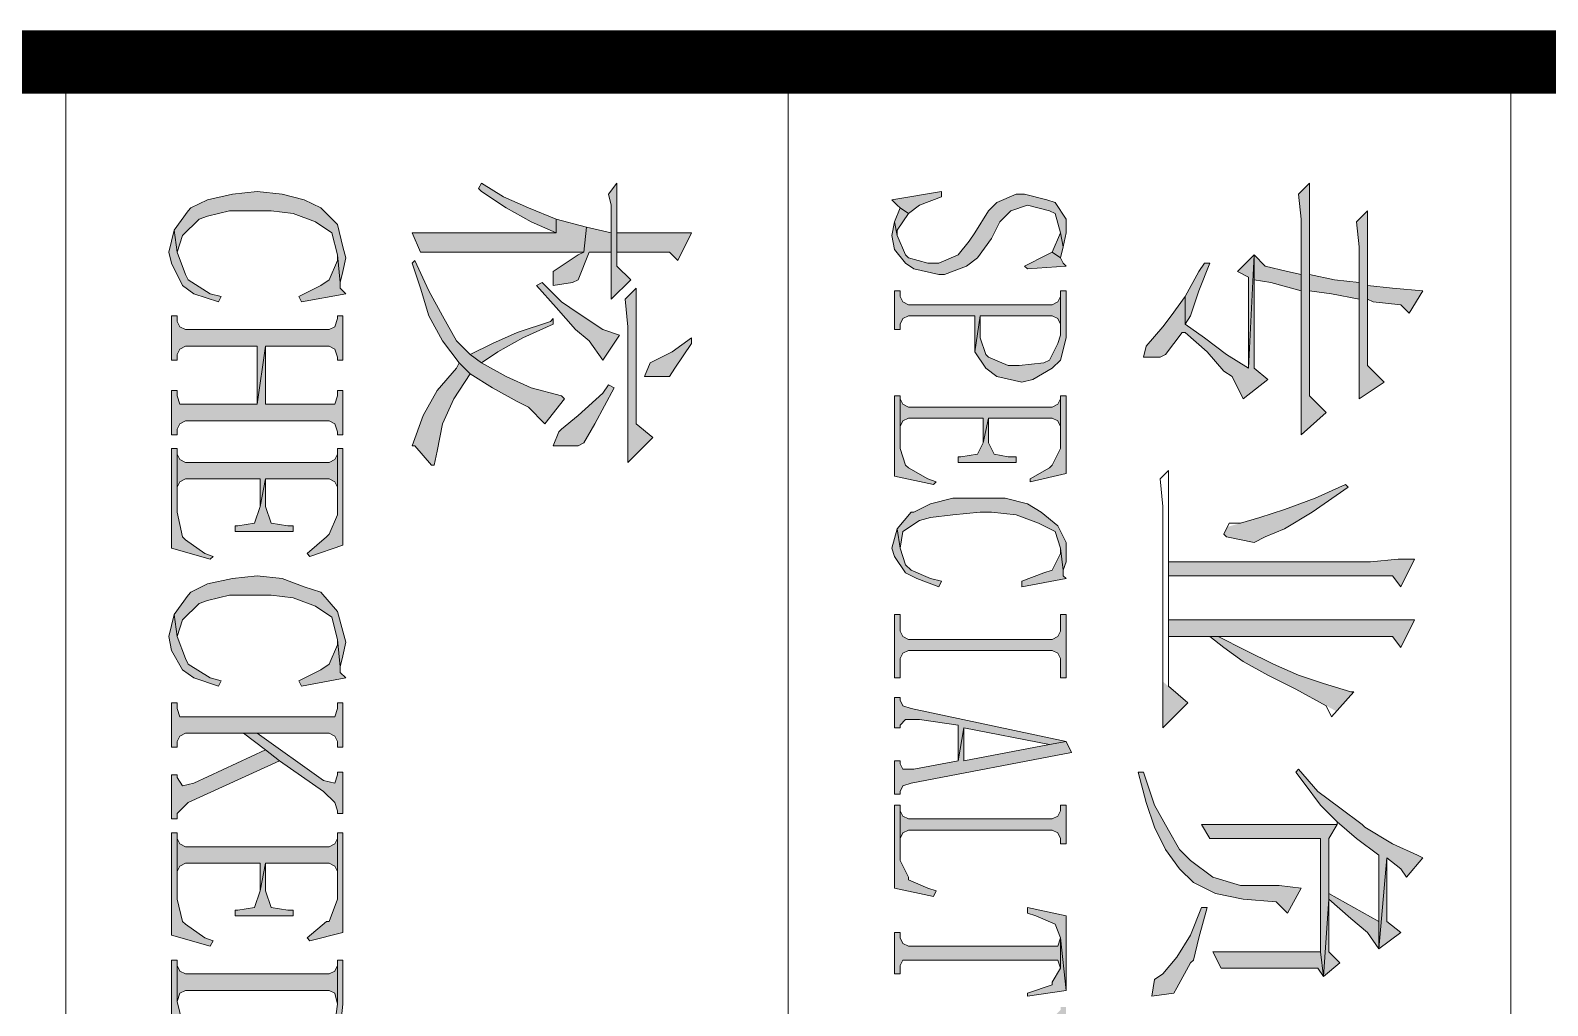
# Model space of a CAD drawing. Header units: millimetres. Extents: x 53009415 to 54059915, y 20499171 to 20796171.
# Drawn here: x 53684719 to 53693119, y 20528944 to 20534346 of the extents above; entities that cross this region are included whole.
import ezdxf

# ---------------------------------------------------------------- set-up
doc = ezdxf.new("R2010")
doc.units = ezdxf.units.MM
doc.header["$LTSCALE"] = 1000
doc.layers.add('PUB_TITLE', color=7, linetype='Continuous', lineweight=20)

# ---------------------------------------------------------------- blocks, each defined once
blk = doc.blocks.new('2015AACI_TQ_A2')
at = {"layer": 'PUB_TITLE'}
h = blk.add_hatch(color=256, dxfattribs=at)
h.dxf.hatch_style = 1
h.paths.add_polyline_path([(-5731, 9478.2), (-5721.8, 9487.3), (-5746.3, 9502.7), (-5749.4, 9469), (-5752.5, 9441.4), (-5737.1, 9441.4), (-5734.1, 9447.5)])
h.paths.add_polyline_path([(-5645.3, 9459.8), (-5663.6, 9441.4), (-5737.1, 9441.4), (-5752.5, 9441.4), (-5835.2, 9441.4), (-5822.9, 9429.2), (-5795.3, 9432.2), (-5755.5, 9432.2), (-5737.1, 9432.2), (-5626.9, 9432.2)])
h.paths.add_polyline_path([(-5737.1, 9432.2), (-5755.5, 9432.2), (-5758.6, 9404.7), (-5764.7, 9377.1), (-5746.3, 9377.1), (-5743.3, 9401.6)])
h.paths.add_polyline_path([(-5611.6, 9395.5), (-5630, 9377.1), (-5746.3, 9377.1), (-5764.7, 9377.1), (-5865.8, 9377.1), (-5853.5, 9364.8), (-5826, 9367.9), (-5764.7, 9367.9), (-5746.3, 9367.9), (-5587.1, 9367.9)])
h.paths.add_polyline_path([(-5746.3, 9367.9), (-5764.7, 9367.9), (-5767.8, 9352.6), (-5773.9, 9328.1), (-5786.2, 9315.8), (-5758.6, 9315.8), (-5755.5, 9334.2)])
h.paths.add_polyline_path([(-5786.2, 9315.8), (-5767.8, 9297.5), (-5761.7, 9309.7), (-5660.6, 9309.7)], flags=17)
h.paths.add_polyline_path([(-5648.3, 9331.1), (-5660.6, 9315.8), (-5758.6, 9315.8), (-5786.2, 9315.8), (-5660.6, 9309.7), (-5675.9, 9285.2), (-5694.3, 9260.7), (-5709.6, 9239.3), (-5740.2, 9239.3), (-5718.8, 9224), (-5706.5, 9214.8), (-5685.1, 9196.4), (-5672.8, 9193.3), (-5672.8, 9211.7), (-5675.9, 9217.8), (-5700.4, 9236.2), (-5700.4, 9239.3), (-5679, 9263.8), (-5657.5, 9282.1), (-5651.4, 9291.3), (-5626.9, 9303.6)])
h.paths.add_polyline_path([(-5718.8, 9245.4), (-5746.3, 9254.6), (-5777, 9266.8), (-5777, 9260.7), (-5767.8, 9254.6), (-5740.2, 9239.3), (-5709.6, 9239.3)], flags=17)
h = blk.add_hatch(color=256, dxfattribs=at)
h.dxf.hatch_style = 1
h.paths.add_polyline_path([(-5467.6, 9315.8), (-5473.8, 9328.1), (-5482.9, 9349.5), (-5501.3, 9380.2), (-5528.9, 9420), (-5531.9, 9416.9), (-5516.6, 9383.2), (-5504.4, 9349.5), (-5495.2, 9322), (-5485, 9286.2), (-5476.8, 9282.1), (-5473.8, 9285.2)])
h.paths.add_polyline_path([(-5449.2, 9493.5), (-5449.2, 9475.1), (-5446.2, 9444.5), (-5446.2, 9220.9), (-5430.9, 9220.9), (-5430.9, 9469), (-5418.6, 9478.2)])
h.paths.add_polyline_path([(-5381.9, 9220.9), (-5363.5, 9220.9), (-5363.5, 9266.8), (-5363.5, 9276), (-5363.5, 9469), (-5351.2, 9478.2), (-5381.9, 9493.5), (-5381.9, 9472), (-5381.9, 9444.5)])
h.paths.add_polyline_path([(-5301.5, 9425.4), (-5311.4, 9392.4), (-5320.6, 9364.8), (-5332.9, 9337.3), (-5348.2, 9306.6), (-5363.5, 9276), (-5363.5, 9266.8), (-5351.2, 9282.1), (-5335.9, 9303.6), (-5320.6, 9331.1), (-5305.3, 9361.8), (-5280.7, 9406.9)])
h.paths.add_polyline_path([(-5262.4, 9214.8), (-5290, 9242.3), (-5313.6, 9214.8)])
h = blk.add_hatch(color=256, dxfattribs=at)
h.dxf.hatch_style = 1
h.paths.add_polyline_path([(-5118.5, 9462.8), (-5106.2, 9478.2), (-5097, 9484.3), (-5118.5, 9502.7), (-5121.5, 9496.5), (-5133.8, 9469), (-5152.2, 9438.3), (-5155.2, 9435.3), (-5173.6, 9410.8), (-5192, 9386.3), (-5216.5, 9364.8), (-5213.4, 9361.8), (-5201.2, 9371), (-5176.7, 9389.3), (-5158.3, 9407.7), (-5139.9, 9429.2), (-5121.5, 9453.7), (-5048, 9453.7), (-5017.4, 9453.7)])
h.paths.add_polyline_path([(-5035.8, 9478.2), (-5048, 9462.8), (-5118.5, 9462.8), (-5017.4, 9453.7)], flags=17)
h.paths.add_polyline_path([(-5017.4, 9453.7), (-5048, 9453.7), (-5078.7, 9398.5), (-5072.5, 9398.5), (-5051.1, 9423), (-5035.8, 9441.4)], flags=17)
h.paths.add_polyline_path([(-5139.9, 9389.3), (-5014.3, 9389.3), (-4986.8, 9392.4), (-5072.5, 9398.5), (-5139.9, 9398.5), (-5155.2, 9407.7), (-5155.2, 9401.6), (-5155.2, 9367.9), (-5155.2, 9334.2), (-5155.2, 9322), (-5155.2, 9291.3), (-5155.2, 9257.6), (-5139.9, 9266.8)])
h.paths.add_polyline_path([(-4996, 9386.3), (-4986.8, 9392.4), (-5014.3, 9389.3), (-5014.3, 9269.9), (-4996, 9279.1), (-4996, 9285.2), (-4996, 9306.6), (-4996, 9340.3)], flags=17)
h.paths.add_polyline_path([(-5002.1, 9410.8), (-5014.3, 9398.5), (-5072.5, 9398.5), (-4986.8, 9392.4)])
h.paths.add_polyline_path([(-5069.5, 9340.3), (-5057.2, 9352.6), (-5084.8, 9367.9), (-5087.8, 9343.4), (-5087.8, 9306.6), (-5087.8, 9300.5), (-5097, 9269.9), (-5115.4, 9245.4), (-5127.7, 9233.1), (-5149.1, 9220.9), (-5176.7, 9205.6), (-5213.4, 9193.3), (-5213.4, 9187.2), (-5179.7, 9196.4), (-5152.2, 9205.6), (-5127.7, 9217.8), (-5106.2, 9233.1), (-5090.9, 9248.5), (-5078.7, 9273), (-5072.5, 9303.6)])
h.paths.add_polyline_path([(-5002.1, 9245.4), (-5005.1, 9248.5), (-5029.7, 9254.6), (-5063.3, 9263.8), (-5063.3, 9257.6), (-5032.7, 9245.4), (-5008.2, 9230.1), (-4989.8, 9214.8), (-4983.7, 9205.6), (-4965.3, 9202.5), (-4968.4, 9227), (-4974.5, 9230.1)])
h = blk.add_hatch(color=256, dxfattribs=at)
h.dxf.hatch_style = 1
h.paths.add_polyline_path([(-5773.9, 8997.3), (-5783.1, 9009.6), (-5804.5, 9024.9), (-5822.9, 9034.1), (-5835.2, 9046.3), (-5841.3, 9064.7), (-5835.2, 9089.2), (-5832.1, 9095.3), (-5810.7, 9101.4), (-5795.3, 9104.5), (-5810.7, 9107.6), (-5826, 9107.6), (-5844.3, 9095.3), (-5847.4, 9086.1), (-5853.5, 9061.6), (-5853.5, 9052.4), (-5844.3, 9031), (-5835.2, 9021.8), (-5810.7, 9006.5), (-5801.5, 9000.4), (-5786.2, 8988.1), (-5777, 8966.7), (-5777, 8954.4), (-5783.1, 8933), (-5786.2, 8929.9), (-5807.6, 8920.7), (-5822.9, 8917.7), (-5807.6, 8914.6), (-5792.3, 8917.7), (-5777, 8929.9), (-5770.8, 8939.1), (-5764.7, 8966.7), (-5764.7, 8972.8)])
h.paths.add_polyline_path([(-5773.9, 9107.6), (-5777, 9104.5), (-5783.1, 9101.4), (-5789.2, 9092.3), (-5786.2, 9086.1), (-5773.9, 9061.6), (-5770.8, 9064.7)], flags=17)
h.paths.add_polyline_path([(-5783.1, 9101.4), (-5795.3, 9104.5), (-5810.7, 9101.4), (-5789.2, 9092.3)], flags=17)
h.paths.add_polyline_path([(-5838.2, 8923.8), (-5832.1, 8933), (-5841.3, 8945.2), (-5850.5, 8969.7), (-5856.6, 8969.7), (-5847.4, 8914.6), (-5841.3, 8920.7)])
h.paths.add_polyline_path([(-5832.1, 8933), (-5838.2, 8923.8), (-5822.9, 8917.7), (-5807.6, 8920.7), (-5813.7, 8920.7)], flags=17)
h.paths.add_polyline_path([(-5718.8, 9006.5), (-5691.2, 9006.5), (-5679, 9006.5), (-5718.8, 9012.6), (-5718.8, 9092.3), (-5715.7, 9098.4), (-5709.6, 9101.4), (-5740.2, 9101.4), (-5734.1, 9098.4), (-5731, 9092.3), (-5731, 8933), (-5734.1, 8926.9), (-5740.2, 8923.8), (-5746.3, 8923.8), (-5746.3, 8917.7), (-5703.5, 8917.7), (-5703.5, 8923.8), (-5709.6, 8923.8), (-5715.7, 8926.9), (-5718.8, 8933)])
h.paths.add_polyline_path([(-5651.4, 9031), (-5645.3, 9058.6), (-5648.3, 9070.8), (-5660.6, 9092.3), (-5669.8, 9101.4), (-5694.3, 9107.6), (-5746.3, 9107.6), (-5746.3, 9101.4), (-5740.2, 9101.4), (-5697.3, 9101.4), (-5688.1, 9098.4), (-5669.8, 9089.2), (-5666.7, 9083.1), (-5663.6, 9055.5), (-5663.6, 9043.3), (-5672.8, 9021.8), (-5675.9, 9018.7), (-5694.3, 9012.6), (-5718.8, 9012.6), (-5679, 9006.5), (-5660.6, 9018.7)])
h.paths.add_polyline_path([(-5605.4, 9092.3), (-5602.4, 9098.4), (-5596.3, 9101.4), (-5626.9, 9101.4), (-5620.8, 9098.4), (-5617.7, 9092.3), (-5617.7, 8933), (-5620.8, 8926.9), (-5626.9, 8923.8), (-5596.3, 8923.8), (-5602.4, 8926.9), (-5605.4, 8933), (-5605.4, 9015.7), (-5577.9, 9015.7), (-5605.4, 9021.8)])
h.paths.add_polyline_path([(-5556.4, 9052.4), (-5562.6, 9052.4), (-5562.6, 9043.3), (-5565.6, 9027.9), (-5577.9, 9021.8), (-5605.4, 9021.8), (-5577.9, 9015.7), (-5565.6, 9009.6), (-5562.6, 8991.2), (-5562.6, 8988.1), (-5556.4, 8988.1)])
h.paths.add_polyline_path([(-5544.2, 9107.6), (-5630, 9107.6), (-5630, 9101.4), (-5626.9, 9101.4), (-5571.8, 9101.4), (-5553.4, 9092.3), (-5550.3, 9089.2), (-5538.1, 9067.8), (-5535, 9067.8)])
h.paths.add_polyline_path([(-5531.9, 8960.6), (-5535, 8963.6), (-5538.1, 8954.4), (-5550.3, 8933), (-5553.4, 8929.9), (-5571.8, 8923.8), (-5596.3, 8923.8), (-5626.9, 8923.8), (-5630, 8923.8), (-5630, 8917.7), (-5541.1, 8917.7)])
h.paths.add_polyline_path([(-5501.3, 9012.6), (-5501.3, 9024.9), (-5498.3, 9052.4), (-5489.1, 9076.9), (-5479.9, 9095.3), (-5461.5, 9101.4), (-5437, 9104.5), (-5446.2, 9107.6), (-5458.4, 9107.6), (-5467.6, 9107.6), (-5486, 9098.4), (-5501.3, 9080), (-5510.5, 9064.7), (-5516.6, 9040.2), (-5516.6, 9012.6), (-5516.6, 8982), (-5510.5, 8957.5), (-5501.3, 8939.1), (-5501.3, 8936.1), (-5482.9, 8920.7), (-5461.5, 8923.8), (-5479.9, 8926.9), (-5492.1, 8945.2), (-5495.2, 8957.5), (-5498.3, 8982)])
h.paths.add_polyline_path([(-5427.8, 9107.6), (-5430.9, 9104.5), (-5437, 9104.5), (-5461.5, 9101.4), (-5455.4, 9101.4), (-5437, 9092.3), (-5433.9, 9083.1), (-5424.7, 9058.6), (-5418.6, 9058.6)])
h.paths.add_polyline_path([(-5427.8, 8942.2), (-5418.6, 8966.7), (-5424.7, 8969.7), (-5427.8, 8957.5), (-5437, 8936.1), (-5443.1, 8929.9), (-5461.5, 8923.8), (-5482.9, 8920.7), (-5461.5, 8914.6), (-5452.3, 8917.7), (-5433.9, 8929.9)])
h = blk.add_hatch(color=256, dxfattribs=at)
h.dxf.hatch_style = 1
h.paths.add_polyline_path([(-5348.2, 9092.3), (-5345.1, 9098.4), (-5339, 9101.4), (-5317.6, 9101.4), (-5317.6, 9107.6), (-5388, 9107.6), (-5388, 9101.4), (-5369.6, 9101.4), (-5363.5, 9098.4), (-5360.4, 9092.3), (-5360.4, 8933), (-5363.5, 8926.9), (-5369.6, 8923.8), (-5388, 8923.8), (-5388, 8917.7), (-5317.6, 8917.7), (-5317.6, 8923.8), (-5339, 8923.8), (-5345.1, 8926.9), (-5348.2, 8933)])
h.paths.add_polyline_path([(-5265.5, 8988.1), (-5225.7, 8988.1), (-5262.4, 8994.2), (-5244, 9089.2), (-5247.1, 9107.6), (-5283.9, 8936.1), (-5286.9, 8926.9), (-5293, 8923.8), (-5296.1, 8923.8), (-5296.1, 8917.7), (-5262.4, 8917.7), (-5262.4, 8923.8), (-5265.5, 8923.8), (-5271.6, 8929.9), (-5271.6, 8945.2)])
h.paths.add_polyline_path([(-5234.9, 9113.7), (-5247.1, 9107.6), (-5244, 9089.2), (-5225.7, 8994.2), (-5262.4, 8994.2), (-5225.7, 8988.1), (-5216.5, 8939.1), (-5216.5, 8926.9), (-5222.6, 8923.8), (-5225.7, 8923.8), (-5225.7, 8917.7), (-5188.9, 8917.7), (-5188.9, 8923.8), (-5192, 8923.8), (-5198.1, 8926.9), (-5201.2, 8936.1)])
h.paths.add_polyline_path([(-5149.1, 9092.3), (-5146, 9098.4), (-5139.9, 9101.4), (-5133.8, 9101.4), (-5133.8, 9107.6), (-5176.7, 9107.6), (-5176.7, 9101.4), (-5170.5, 9101.4), (-5164.4, 9098.4), (-5161.4, 9092.3), (-5161.4, 8933), (-5164.4, 8926.9), (-5170.5, 8923.8), (-5139.9, 8923.8), (-5146, 8926.9), (-5149.1, 8933)])
h.paths.add_polyline_path([(-5075.6, 8960.6), (-5081.7, 8963.6), (-5084.8, 8954.4), (-5094, 8933), (-5097, 8933), (-5115.4, 8923.8), (-5139.9, 8923.8), (-5170.5, 8923.8), (-5176.7, 8923.8), (-5176.7, 8917.7), (-5084.8, 8917.7)])
h.paths.add_polyline_path([(-5005.1, 9089.2), (-5005.1, 9098.4), (-4996, 9101.4), (-5029.7, 9101.4), (-5020.5, 9098.4), (-5020.5, 9089.2), (-5020.5, 8933), (-5023.5, 8926.9), (-5029.7, 8923.8), (-5035.8, 8923.8), (-5035.8, 8917.7), (-4989.8, 8917.7), (-4989.8, 8923.8), (-4999, 8923.8), (-5005.1, 8926.9), (-5005.1, 8933)])
h.paths.add_polyline_path([(-5029.7, 9101.4), (-4971.5, 9107.6), (-5054.2, 9107.6), (-5063.3, 9064.7), (-5057.2, 9064.7), (-5054.2, 9073.9), (-5045, 9095.3)])
h.paths.add_polyline_path([(-4971.5, 9107.6), (-5029.7, 9101.4), (-4996, 9101.4), (-4980.6, 9092.3), (-4977.6, 9092.3), (-4968.4, 9064.7), (-4965.3, 9064.7)])
h.paths.add_polyline_path([(-4916.3, 9101.4), (-4910.2, 9101.4), (-4910.2, 9107.6), (-4953.1, 9107.6), (-4953.1, 9101.4), (-4950, 9101.4), (-4943.9, 9095.3), (-4937.8, 9089.2), (-4907.1, 8991.2), (-4907.1, 8933), (-4910.2, 8926.9), (-4916.3, 8923.8), (-4922.5, 8923.8), (-4922.5, 8917.7), (-4876.5, 8917.7), (-4876.5, 8923.8), (-4885.7, 8923.8), (-4891.8, 8926.9), (-4891.8, 8933), (-4891.8, 8997.3), (-4898, 9003.4), (-4922.5, 9086.1), (-4922.5, 9095.3)])
h.paths.add_polyline_path([(-4848.9, 9107.6), (-4882.6, 9107.6), (-4882.6, 9101.4), (-4873.5, 9095.3), (-4873.5, 9086.1), (-4898, 9003.4), (-4891.8, 8997.3), (-4864.3, 9083.1), (-4858.1, 9095.3), (-4852, 9101.4), (-4848.9, 9101.4)])
h = blk.add_hatch(color=256, dxfattribs=at)
h.dxf.hatch_style = 1
h.paths.add_polyline_path([(-5758.6, 8625.5), (-5773.9, 8610.2), (-5789.2, 8610.2), (-5810.7, 8610.2), (-5865.8, 8610.2), (-5853.5, 8601), (-5841.3, 8604), (-5810.7, 8604), (-5789.2, 8604), (-5737.1, 8604)])
h.paths.add_polyline_path([(-5789.2, 8668.4), (-5780, 8677.5), (-5810.7, 8692.9), (-5810.7, 8674.5), (-5810.7, 8640.8), (-5810.7, 8610.2), (-5789.2, 8610.2)])
h.paths.add_polyline_path([(-5789.2, 8604), (-5810.7, 8604), (-5816.8, 8576.5), (-5789.2, 8573.4), (-5786.2, 8567.3), (-5767.8, 8539.7), (-5752.5, 8539.7), (-5755.5, 8561.2), (-5758.6, 8567.3), (-5789.2, 8579.5)])
h.paths.add_polyline_path([(-5789.2, 8573.4), (-5816.8, 8576.5), (-5826, 8542.8), (-5810.7, 8542.8), (-5810.7, 8509.1), (-5810.7, 8478.5), (-5810.7, 8444.8), (-5810.7, 8414.1), (-5810.7, 8383.5), (-5789.2, 8392.7), (-5789.2, 8429.5), (-5789.2, 8454)])
h.paths.add_polyline_path([(-5810.7, 8542.8), (-5826, 8542.8), (-5838.2, 8512.2), (-5850.5, 8484.6), (-5865.8, 8460.1), (-5859.7, 8457), (-5856.6, 8460.1), (-5838.2, 8487.6), (-5822.9, 8515.2)])
h.paths.add_polyline_path([(-5669.8, 8594.8), (-5697.3, 8613.2), (-5703.5, 8594.8), (-5721.8, 8567.3), (-5734.1, 8548.9), (-5755.5, 8527.5), (-5752.5, 8521.3), (-5728, 8542.8), (-5703.5, 8564.2), (-5691.2, 8579.5)])
h.paths.add_polyline_path([(-5651.4, 8668.4), (-5660.6, 8674.5), (-5688.1, 8692.9), (-5694.3, 8692.9), (-5679, 8671.4), (-5666.7, 8646.9), (-5651.4, 8640.8)])
h.paths.add_polyline_path([(-5584, 8650), (-5599.3, 8631.6), (-5749.4, 8631.6), (-5737.1, 8619.3), (-5706.5, 8622.4), (-5556.4, 8622.4)])
h.paths.add_polyline_path([(-5599.3, 8585.7), (-5639.1, 8607.1), (-5642.2, 8601), (-5633, 8594.8), (-5608.5, 8567.3), (-5593.2, 8548.9), (-5590.1, 8545.8), (-5574.8, 8539.7), (-5574.8, 8567.3), (-5577.9, 8573.4)])
h.paths.add_polyline_path([(-5599.3, 8530.5), (-5626.9, 8552), (-5630, 8548.9), (-5639.1, 8515.2), (-5651.4, 8487.6), (-5666.7, 8460.1), (-5675.9, 8447.8), (-5691.2, 8432.5), (-5718.8, 8417.2), (-5746.3, 8401.9), (-5780, 8386.6), (-5777, 8383.5), (-5749.4, 8392.7), (-5718.8, 8401.9), (-5691.2, 8417.2), (-5666.7, 8435.6), (-5654.5, 8447.8), (-5639.1, 8472.3), (-5623.8, 8499.9), (-5617.7, 8512.2)])
h.paths.add_polyline_path([(-5694.3, 8506), (-5709.6, 8539.7), (-5715.7, 8539.7), (-5712.6, 8536.7), (-5700.4, 8499.9), (-5688.1, 8472.3), (-5675.9, 8447.8), (-5666.7, 8460.1), (-5679, 8478.5)], flags=17)
h.paths.add_polyline_path([(-5626.9, 8429.5), (-5654.5, 8447.8), (-5666.7, 8435.6), (-5660.6, 8432.5), (-5636.1, 8411.1), (-5608.5, 8395.8), (-5574.8, 8383.5), (-5574.8, 8386.6), (-5553.4, 8405), (-5553.4, 8408), (-5568.7, 8411.1), (-5599.3, 8417.2)])
h = blk.add_hatch(color=256, dxfattribs=at)
h.dxf.hatch_style = 1
h.paths.add_polyline_path([(-5743.3, 8310), (-5749.4, 8303.9), (-5755.5, 8303.9), (-5786.2, 8300.8), (-5780, 8300.8), (-5758.6, 8291.6), (-5752.5, 8282.4), (-5740.2, 8257.9), (-5734.1, 8261)])
h.paths.add_polyline_path([(-5755.5, 8303.9), (-5767.8, 8306.9), (-5783.1, 8310), (-5795.3, 8306.9), (-5819.8, 8300.8), (-5838.2, 8282.4), (-5847.4, 8264.1), (-5853.5, 8239.6), (-5856.6, 8212), (-5853.5, 8184.4), (-5847.4, 8156.9), (-5838.2, 8138.5), (-5835.2, 8135.4), (-5813.7, 8120.1), (-5789.2, 8123.2), (-5807.6, 8129.3), (-5826, 8147.7), (-5829, 8156.9), (-5835.2, 8181.4), (-5835.2, 8212), (-5835.2, 8227.3), (-5832.1, 8251.8), (-5822.9, 8276.3), (-5810.7, 8294.7), (-5786.2, 8300.8)])
h.paths.add_polyline_path([(-5743.3, 8141.6), (-5734.1, 8169.1), (-5740.2, 8172.2), (-5743.3, 8159.9), (-5758.6, 8135.4), (-5764.7, 8132.4), (-5789.2, 8123.2), (-5813.7, 8120.1), (-5789.2, 8114), (-5777, 8117.1), (-5752.5, 8129.3)])
h.paths.add_polyline_path([(-5685.1, 8212), (-5620.8, 8212), (-5685.1, 8221.2), (-5685.1, 8291.6), (-5682, 8297.8), (-5672.8, 8300.8), (-5669.8, 8300.8), (-5669.8, 8306.9), (-5718.8, 8306.9), (-5718.8, 8300.8), (-5715.7, 8300.8), (-5706.5, 8297.8), (-5703.5, 8291.6), (-5703.5, 8132.4), (-5706.5, 8126.2), (-5712.6, 8123.2), (-5718.8, 8123.2), (-5718.8, 8117.1), (-5669.8, 8117.1), (-5669.8, 8123.2), (-5675.9, 8123.2), (-5682, 8126.2), (-5685.1, 8132.4)])
h.paths.add_polyline_path([(-5602.4, 8291.6), (-5599.3, 8297.8), (-5590.1, 8300.8), (-5587.1, 8300.8), (-5587.1, 8306.9), (-5636.1, 8306.9), (-5636.1, 8300.8), (-5630, 8300.8), (-5620.8, 8297.8), (-5620.8, 8291.6), (-5620.8, 8221.2), (-5685.1, 8221.2), (-5620.8, 8212), (-5620.8, 8132.4), (-5620.8, 8126.2), (-5630, 8123.2), (-5636.1, 8123.2), (-5636.1, 8117.1), (-5587.1, 8117.1), (-5587.1, 8123.2), (-5593.2, 8123.2), (-5599.3, 8126.2), (-5602.4, 8132.4)])
h.paths.add_polyline_path([(-5538.1, 8215.1), (-5507.4, 8215.1), (-5538.1, 8221.2), (-5538.1, 8291.6), (-5535, 8297.8), (-5528.9, 8300.8), (-5565.6, 8300.8), (-5559.5, 8297.8), (-5556.4, 8291.6), (-5556.4, 8132.4), (-5559.5, 8126.2), (-5565.6, 8123.2), (-5528.9, 8123.2), (-5535, 8126.2), (-5538.1, 8132.4)])
h.paths.add_polyline_path([(-5479.9, 8251.8), (-5486, 8251.8), (-5486, 8245.7), (-5489.1, 8227.3), (-5507.4, 8221.2), (-5538.1, 8221.2), (-5507.4, 8215.1), (-5489.1, 8208.9), (-5486, 8190.6), (-5486, 8187.5), (-5479.9, 8187.5)])
h.paths.add_polyline_path([(-5464.6, 8306.9), (-5571.8, 8306.9), (-5571.8, 8300.8), (-5565.6, 8300.8), (-5498.3, 8300.8), (-5476.8, 8291.6), (-5473.8, 8288.6), (-5455.4, 8267.1), (-5452.3, 8270.2)])
h.paths.add_polyline_path([(-5449.2, 8159.9), (-5452.3, 8163), (-5455.4, 8153.8), (-5470.7, 8132.4), (-5473.8, 8129.3), (-5501.3, 8123.2), (-5528.9, 8123.2), (-5565.6, 8123.2), (-5571.8, 8123.2), (-5571.8, 8117.1), (-5461.5, 8117.1)])
h.paths.add_polyline_path([(-5409.4, 8212), (-5409.4, 8227.3), (-5406.4, 8251.8), (-5397.2, 8276.3), (-5384.9, 8294.7), (-5360.4, 8300.8), (-5329.8, 8303.9), (-5342.1, 8306.9), (-5357.4, 8310), (-5369.6, 8306.9), (-5391.1, 8300.8), (-5412.5, 8282.4), (-5418.6, 8264.1), (-5427.8, 8239.6), (-5430.9, 8212), (-5427.8, 8184.4), (-5421.7, 8156.9), (-5412.5, 8138.5), (-5409.4, 8135.4), (-5388, 8120.1), (-5363.5, 8123.2), (-5381.9, 8129.3), (-5400.2, 8147.7), (-5403.3, 8156.9), (-5409.4, 8181.4)])
h.paths.add_polyline_path([(-5317.6, 8310), (-5323.7, 8303.9), (-5329.8, 8303.9), (-5360.4, 8300.8), (-5354.3, 8300.8), (-5332.9, 8291.6), (-5326.7, 8282.4), (-5314.5, 8257.9), (-5308.4, 8261)])
h.paths.add_polyline_path([(-5317.6, 8141.6), (-5308.4, 8169.1), (-5314.5, 8172.2), (-5317.6, 8159.9), (-5332.9, 8135.4), (-5339, 8132.4), (-5363.5, 8123.2), (-5388, 8120.1), (-5363.5, 8114), (-5348.2, 8117.1), (-5326.7, 8129.3)])
h.paths.add_polyline_path([(-5256.3, 8291.6), (-5253.2, 8297.8), (-5247.1, 8300.8), (-5241, 8300.8), (-5241, 8306.9), (-5290, 8306.9), (-5290, 8300.8), (-5283.9, 8300.8), (-5274.7, 8297.8), (-5274.7, 8291.6), (-5274.7, 8132.4), (-5274.7, 8126.2), (-5283.9, 8123.2), (-5290, 8123.2), (-5290, 8117.1), (-5241, 8117.1), (-5241, 8123.2), (-5247.1, 8123.2), (-5253.2, 8126.2), (-5256.3, 8132.4), (-5256.3, 8196.7), (-5256.3, 8212)])
h.paths.add_polyline_path([(-5225.7, 8236.5), (-5192, 8285.5), (-5179.7, 8297.8), (-5170.5, 8300.8), (-5167.5, 8300.8), (-5167.5, 8306.9), (-5213.4, 8306.9), (-5213.4, 8300.8), (-5210.4, 8300.8), (-5201.2, 8297.8), (-5204.2, 8285.5), (-5256.3, 8212), (-5256.3, 8196.7), (-5237.9, 8221.2)])
h.paths.add_polyline_path([(-5225.7, 8236.5), (-5237.9, 8221.2), (-5201.2, 8141.6), (-5198.1, 8129.3), (-5207.3, 8123.2), (-5210.4, 8123.2), (-5210.4, 8117.1), (-5161.4, 8117.1), (-5161.4, 8123.2), (-5167.5, 8123.2), (-5170.5, 8126.2), (-5179.7, 8135.4)])
h.paths.add_polyline_path([(-5112.3, 8291.6), (-5109.3, 8297.8), (-5103.2, 8300.8), (-5139.9, 8300.8), (-5133.8, 8297.8), (-5130.7, 8291.6), (-5130.7, 8132.4), (-5133.8, 8126.2), (-5139.9, 8123.2), (-5103.2, 8123.2), (-5109.3, 8126.2), (-5112.3, 8132.4), (-5112.3, 8215.1), (-5081.7, 8215.1), (-5112.3, 8221.2)])
h.paths.add_polyline_path([(-5035.8, 8306.9), (-5146, 8306.9), (-5146, 8300.8), (-5139.9, 8300.8), (-5072.5, 8300.8), (-5048, 8291.6), (-5048, 8288.6), (-5029.7, 8267.1), (-5026.6, 8270.2)])
h.paths.add_polyline_path([(-5054.2, 8251.8), (-5060.3, 8251.8), (-5060.3, 8245.7), (-5063.3, 8227.3), (-5081.7, 8221.2), (-5112.3, 8221.2), (-5081.7, 8215.1), (-5063.3, 8208.9), (-5060.3, 8190.6), (-5060.3, 8187.5), (-5054.2, 8187.5)])
h.paths.add_polyline_path([(-5020.5, 8159.9), (-5026.6, 8163), (-5029.7, 8153.8), (-5045, 8132.4), (-5048, 8129.3), (-5072.5, 8123.2), (-5103.2, 8123.2), (-5139.9, 8123.2), (-5146, 8123.2), (-5146, 8117.1), (-5032.7, 8117.1)])
h = blk.add_hatch(color=256, dxfattribs=at)
h.dxf.hatch_style = 1
h.paths.add_polyline_path([(-4971.5, 8291.6), (-4968.4, 8297.8), (-4956.1, 8300.8), (-4999, 8300.8), (-4992.9, 8297.8), (-4989.8, 8291.6), (-4989.8, 8132.4), (-4992.9, 8126.2), (-4999, 8123.2), (-4959.2, 8123.2), (-4968.4, 8126.2), (-4971.5, 8132.4)], flags=17)
h.paths.add_polyline_path([(-4882.6, 8239.6), (-4888.8, 8264.1), (-4901, 8285.5), (-4907.1, 8288.6), (-4928.6, 8303.9), (-4956.1, 8306.9), (-5005.1, 8306.9), (-5005.1, 8300.8), (-4999, 8300.8), (-4956.1, 8300.8), (-4934.7, 8297.8), (-4916.3, 8282.4), (-4910.2, 8270.2), (-4904.1, 8245.7), (-4901, 8212), (-4901, 8184.4), (-4907.1, 8159.9), (-4916.3, 8141.6), (-4934.7, 8129.3), (-4959.2, 8123.2), (-4999, 8123.2), (-5005.1, 8123.2), (-5005.1, 8117.1), (-4959.2, 8117.1), (-4943.9, 8117.1), (-4919.4, 8126.2), (-4901, 8141.6), (-4888.8, 8159.9), (-4882.6, 8184.4), (-4879.6, 8215.1)])
for p, q in [((-6000, 9600), (0, 9600)), ((-6000, 8800), (0, 8800)), ((-6000, 8000), (0, 8000))]:
    blk.add_line(p, q, dxfattribs=at)
at = {"layer": 'PUB_TITLE', "const_width": 70}
blk.add_lwpolyline([(-6000, 40000), (-6000, 0)], dxfattribs=at)
at = {"layer": 'PUB_TITLE'}
blk.add_lwpolyline([(-6000, 0), (0, 0), (0, 40000), (-6000, 40000)], close=True, dxfattribs=at)
at = {"layer": 'PUB_TITLE', "lineweight": 0}
for points in [[(-5746.3, 9502.7), (-5749.4, 9469), (-5752.5, 9441.4), (-5737.1, 9441.4), (-5734.1, 9447.5), (-5731, 9478.2), (-5721.8, 9487.3)], [(-5449.2, 9493.5), (-5449.2, 9475.1), (-5446.2, 9444.5), (-5446.2, 9220.9), (-5430.9, 9220.9), (-5430.9, 9469), (-5418.6, 9478.2)], [(-5381.9, 9493.5), (-5381.9, 9472), (-5381.9, 9444.5), (-5381.9, 9220.9), (-5430.9, 9220.9), (-5446.2, 9220.9), (-5363.5, 9220.9), (-5363.5, 9266.8), (-5363.5, 9276), (-5363.5, 9469), (-5351.2, 9478.2)], [(-5118.5, 9502.7), (-5121.5, 9496.5), (-5133.8, 9469), (-5152.2, 9438.3), (-5155.2, 9435.3), (-5173.6, 9410.8), (-5192, 9386.3), (-5216.5, 9364.8), (-5213.4, 9361.8), (-5201.2, 9371), (-5176.7, 9389.3), (-5158.3, 9407.7), (-5139.9, 9429.2), (-5121.5, 9453.7), (-5048, 9453.7), (-5017.4, 9453.7), (-5118.5, 9462.8), (-5106.2, 9478.2), (-5097, 9484.3)], [(-5035.8, 9478.2), (-5048, 9462.8), (-5118.5, 9462.8), (-5017.4, 9453.7)], [(-5645.3, 9459.8), (-5663.6, 9441.4), (-5737.1, 9441.4), (-5752.5, 9441.4), (-5835.2, 9441.4), (-5822.9, 9429.2), (-5822.9, 9429.2), (-5795.3, 9432.2), (-5755.5, 9432.2), (-5737.1, 9432.2), (-5626.9, 9432.2)], [(-5017.4, 9453.7), (-5048, 9453.7), (-5078.7, 9398.5), (-5139.9, 9398.5), (-5072.5, 9398.5), (-5051.1, 9423), (-5035.8, 9441.4)], [(-5737.1, 9432.2), (-5755.5, 9432.2), (-5758.6, 9404.7), (-5764.7, 9377.1), (-5746.3, 9377.1), (-5743.3, 9401.6)], [(-5302.2, 9426.1), (-5302.2, 9423), (-5311.4, 9392.4), (-5320.6, 9364.8), (-5332.9, 9337.3), (-5348.2, 9306.6), (-5363.5, 9276), (-5363.5, 9266.8), (-5351.2, 9282.1), (-5335.9, 9303.6), (-5320.6, 9331.1), (-5305.3, 9361.8), (-5286.9, 9395.5), (-5274.7, 9401.6)], [(-5528.9, 9420), (-5531.9, 9416.9), (-5516.6, 9383.2), (-5504.4, 9349.5), (-5495.2, 9322), (-5489.1, 9300.5), (-5489.1, 9288.3), (-5476.8, 9282.1), (-5473.8, 9285.2), (-5467.6, 9315.8), (-5473.8, 9328.1), (-5482.9, 9349.5), (-5501.3, 9380.2)], [(-5002.1, 9410.8), (-5014.3, 9398.5), (-5072.5, 9398.5), (-4986.8, 9392.4)], [(-5611.6, 9395.5), (-5630, 9377.1), (-5746.3, 9377.1), (-5764.7, 9377.1), (-5865.8, 9377.1), (-5853.5, 9364.8), (-5853.5, 9364.8), (-5826, 9367.9), (-5764.7, 9367.9), (-5746.3, 9367.9), (-5587.1, 9367.9)], [(-5155.2, 9407.7), (-5158.3, 9407.7), (-5158.3, 9407.7), (-5155.2, 9407.7)], [(-5155.2, 9407.7), (-5155.2, 9401.6), (-5155.2, 9367.9), (-5155.2, 9334.2), (-5155.2, 9322), (-5155.2, 9291.3), (-5155.2, 9257.6), (-5139.9, 9266.8), (-5139.9, 9389.3), (-5014.3, 9389.3), (-4986.8, 9392.4), (-5072.5, 9398.5), (-5139.9, 9398.5)], [(-4986.8, 9392.4), (-5014.3, 9389.3), (-5014.3, 9269.9), (-4996, 9279.1), (-4996, 9285.2), (-4996, 9306.6), (-4996, 9340.3), (-4996, 9386.3)], [(-5746.3, 9367.9), (-5764.7, 9367.9), (-5767.8, 9352.6), (-5773.9, 9328.1), (-5786.2, 9315.8), (-5758.6, 9315.8), (-5755.5, 9334.2)], [(-5084.8, 9367.9), (-5087.8, 9343.4), (-5087.8, 9306.6), (-5087.8, 9300.5), (-5097, 9269.9), (-5115.4, 9245.4), (-5127.7, 9233.1), (-5149.1, 9220.9), (-5176.7, 9205.6), (-5213.4, 9193.3), (-5213.4, 9187.2), (-5213.4, 9187.2), (-5179.7, 9196.4), (-5152.2, 9205.6), (-5127.7, 9217.8), (-5106.2, 9233.1), (-5090.9, 9248.5), (-5078.7, 9273), (-5072.5, 9303.6), (-5069.5, 9340.3), (-5057.2, 9352.6)], [(-5648.3, 9331.1), (-5660.6, 9315.8), (-5758.6, 9315.8), (-5786.2, 9315.8), (-5660.6, 9309.7), (-5675.9, 9285.2), (-5694.3, 9260.7), (-5709.6, 9239.3), (-5740.2, 9239.3), (-5718.8, 9224), (-5706.5, 9214.8), (-5685.1, 9196.4), (-5672.8, 9193.3), (-5672.8, 9211.7), (-5675.9, 9217.8), (-5700.4, 9236.2), (-5700.4, 9239.3), (-5679, 9263.8), (-5657.5, 9282.1), (-5651.4, 9291.3), (-5626.9, 9303.6)], [(-5786.2, 9315.8), (-5767.8, 9297.5), (-5761.7, 9309.7), (-5660.6, 9309.7)], [(-5777, 9266.8), (-5777, 9260.7), (-5767.8, 9254.6), (-5740.2, 9239.3), (-5709.6, 9239.3), (-5718.8, 9245.4), (-5746.3, 9254.6)], [(-5063.3, 9263.8), (-5063.3, 9257.6), (-5032.7, 9245.4), (-5008.2, 9230.1), (-4989.8, 9214.8), (-4983.7, 9205.6), (-4965.3, 9202.5), (-4968.4, 9227), (-4974.5, 9230.1), (-5002.1, 9245.4), (-5005.1, 9248.5), (-5029.7, 9254.6)], [(-5290, 9242.3), (-5308.4, 9220.9), (-5363.5, 9220.9), (-5446.2, 9220.9), (-5547.3, 9220.9), (-5538.1, 9211.7), (-5538.1, 9211.7), (-5507.4, 9214.8), (-5262.4, 9214.8)], [(-5810.7, 9107.6), (-5826, 9107.6), (-5844.3, 9095.3), (-5847.4, 9086.1), (-5853.5, 9061.6), (-5853.5, 9052.4), (-5844.3, 9031), (-5835.2, 9021.8), (-5810.7, 9006.5), (-5801.5, 9000.4), (-5786.2, 8988.1), (-5777, 8966.7), (-5777, 8954.4), (-5783.1, 8933), (-5786.2, 8929.9), (-5807.6, 8920.7), (-5822.9, 8917.7), (-5807.6, 8914.6), (-5792.3, 8917.7), (-5777, 8929.9), (-5770.8, 8939.1), (-5764.7, 8966.7), (-5764.7, 8972.8), (-5773.9, 8997.3), (-5783.1, 9009.6), (-5804.5, 9024.9), (-5822.9, 9034.1), (-5835.2, 9046.3), (-5841.3, 9064.7), (-5841.3, 9064.7), (-5835.2, 9089.2), (-5832.1, 9095.3), (-5810.7, 9101.4), (-5795.3, 9104.5)], [(-5773.9, 9107.6), (-5777, 9104.5), (-5783.1, 9101.4), (-5789.2, 9092.3), (-5786.2, 9086.1), (-5773.9, 9061.6), (-5770.8, 9064.7)], [(-5694.3, 9107.6), (-5746.3, 9107.6), (-5746.3, 9101.4), (-5740.2, 9101.4), (-5697.3, 9101.4), (-5688.1, 9098.4), (-5669.8, 9089.2), (-5666.7, 9083.1), (-5663.6, 9055.5), (-5663.6, 9043.3), (-5672.8, 9021.8), (-5675.9, 9018.7), (-5694.3, 9012.6), (-5718.8, 9012.6), (-5679, 9006.5), (-5660.6, 9018.7), (-5651.4, 9031), (-5645.3, 9058.6), (-5648.3, 9070.8), (-5660.6, 9092.3), (-5669.8, 9101.4)], [(-5544.2, 9107.6), (-5630, 9107.6), (-5630, 9101.4), (-5626.9, 9101.4), (-5571.8, 9101.4), (-5553.4, 9092.3), (-5550.3, 9089.2), (-5538.1, 9067.8), (-5535, 9067.8)], [(-5458.4, 9107.6), (-5467.6, 9107.6), (-5486, 9098.4), (-5501.3, 9080), (-5510.5, 9064.7), (-5516.6, 9040.2), (-5516.6, 9012.6), (-5516.6, 8982), (-5510.5, 8957.5), (-5501.3, 8939.1), (-5501.3, 8936.1), (-5482.9, 8920.7), (-5461.5, 8923.8), (-5479.9, 8926.9), (-5492.1, 8945.2), (-5495.2, 8957.5), (-5498.3, 8982), (-5501.3, 9012.6), (-5501.3, 9024.9), (-5498.3, 9052.4), (-5489.1, 9076.9), (-5479.9, 9095.3), (-5461.5, 9101.4), (-5437, 9104.5), (-5446.2, 9107.6)], [(-5427.8, 9107.6), (-5430.9, 9104.5), (-5437, 9104.5), (-5461.5, 9101.4), (-5455.4, 9101.4), (-5437, 9092.3), (-5433.9, 9083.1), (-5424.7, 9058.6), (-5418.6, 9058.6)], [(-5317.6, 9107.6), (-5388, 9107.6), (-5388, 9101.4), (-5369.6, 9101.4), (-5363.5, 9098.4), (-5360.4, 9092.3), (-5360.4, 8933), (-5363.5, 8926.9), (-5369.6, 8923.8), (-5388, 8923.8), (-5388, 8917.7), (-5317.6, 8917.7), (-5317.6, 8923.8), (-5339, 8923.8), (-5345.1, 8926.9), (-5348.2, 8933), (-5348.2, 9092.3), (-5345.1, 9098.4), (-5339, 9101.4), (-5317.6, 9101.4)], [(-5247.1, 9107.6), (-5283.9, 8936.1), (-5286.9, 8926.9), (-5293, 8923.8), (-5296.1, 8923.8), (-5296.1, 8917.7), (-5262.4, 8917.7), (-5262.4, 8923.8), (-5265.5, 8923.8), (-5271.6, 8929.9), (-5271.6, 8945.2), (-5265.5, 8988.1), (-5225.7, 8988.1), (-5262.4, 8994.2), (-5244, 9089.2), (-5244, 9089.2)], [(-5234.9, 9113.7), (-5247.1, 9107.6), (-5244, 9089.2), (-5225.7, 8994.2), (-5262.4, 8994.2), (-5225.7, 8988.1), (-5216.5, 8939.1), (-5216.5, 8926.9), (-5222.6, 8923.8), (-5225.7, 8923.8), (-5225.7, 8917.7), (-5188.9, 8917.7), (-5188.9, 8923.8), (-5192, 8923.8), (-5198.1, 8926.9), (-5201.2, 8936.1)], [(-5133.8, 9107.6), (-5176.7, 9107.6), (-5176.7, 9101.4), (-5170.5, 9101.4), (-5164.4, 9098.4), (-5161.4, 9092.3), (-5161.4, 8933), (-5164.4, 8926.9), (-5170.5, 8923.8), (-5139.9, 8923.8), (-5146, 8926.9), (-5149.1, 8933), (-5149.1, 9092.3), (-5146, 9098.4), (-5139.9, 9101.4), (-5133.8, 9101.4)], [(-4971.5, 9107.6), (-5054.2, 9107.6), (-5063.3, 9064.7), (-5057.2, 9064.7), (-5054.2, 9073.9), (-5045, 9095.3), (-5029.7, 9101.4)], [(-4971.5, 9107.6), (-5029.7, 9101.4), (-4996, 9101.4), (-4980.6, 9092.3), (-4977.6, 9092.3), (-4968.4, 9064.7), (-4965.3, 9064.7)], [(-5795.3, 9104.5), (-5810.7, 9101.4), (-5810.7, 9101.4), (-5789.2, 9092.3), (-5783.1, 9101.4)], [(-5740.2, 9101.4), (-5734.1, 9098.4), (-5731, 9092.3), (-5731, 8933), (-5734.1, 8926.9), (-5740.2, 8923.8), (-5746.3, 8923.8), (-5746.3, 8917.7), (-5703.5, 8917.7), (-5703.5, 8923.8), (-5709.6, 8923.8), (-5715.7, 8926.9), (-5718.8, 8933), (-5718.8, 9006.5), (-5691.2, 9006.5), (-5679, 9006.5), (-5718.8, 9012.6), (-5718.8, 9092.3), (-5715.7, 9098.4), (-5709.6, 9101.4), (-5697.3, 9101.4)], [(-5626.9, 9101.4), (-5620.8, 9098.4), (-5617.7, 9092.3), (-5617.7, 8933), (-5620.8, 8926.9), (-5626.9, 8923.8), (-5596.3, 8923.8), (-5602.4, 8926.9), (-5605.4, 8933), (-5605.4, 9015.7), (-5577.9, 9015.7), (-5605.4, 9021.8), (-5605.4, 9092.3), (-5602.4, 9098.4), (-5596.3, 9101.4), (-5571.8, 9101.4)], [(-5029.7, 9101.4), (-5020.5, 9098.4), (-5020.5, 9089.2), (-5020.5, 8933), (-5023.5, 8926.9), (-5029.7, 8923.8), (-5035.8, 8923.8), (-5035.8, 8917.7), (-4989.8, 8917.7), (-4989.8, 8923.8), (-4999, 8923.8), (-5005.1, 8926.9), (-5005.1, 8933), (-5005.1, 9089.2), (-5005.1, 9098.4), (-4996, 9101.4)], [(-5556.4, 9052.4), (-5562.6, 9052.4), (-5562.6, 9043.3), (-5565.6, 9027.9), (-5577.9, 9021.8), (-5605.4, 9021.8), (-5577.9, 9015.7), (-5565.6, 9009.6), (-5562.6, 8991.2), (-5562.6, 8988.1), (-5556.4, 8988.1)], [(-5850.5, 8969.7), (-5856.6, 8969.7), (-5847.4, 8914.6), (-5841.3, 8920.7), (-5838.2, 8923.8), (-5832.1, 8933), (-5841.3, 8945.2)], [(-5535, 8963.6), (-5538.1, 8954.4), (-5550.3, 8933), (-5553.4, 8929.9), (-5571.8, 8923.8), (-5596.3, 8923.8), (-5626.9, 8923.8), (-5630, 8923.8), (-5630, 8917.7), (-5541.1, 8917.7), (-5531.9, 8960.6)], [(-5424.7, 8969.7), (-5427.8, 8957.5), (-5437, 8936.1), (-5443.1, 8929.9), (-5461.5, 8923.8), (-5482.9, 8920.7), (-5461.5, 8914.6), (-5452.3, 8917.7), (-5433.9, 8929.9), (-5427.8, 8942.2), (-5418.6, 8966.7)], [(-5081.7, 8963.6), (-5084.8, 8954.4), (-5094, 8933), (-5097, 8933), (-5115.4, 8923.8), (-5139.9, 8923.8), (-5170.5, 8923.8), (-5176.7, 8923.8), (-5176.7, 8917.7), (-5084.8, 8917.7), (-5075.6, 8960.6)], [(-5832.1, 8933), (-5838.2, 8923.8), (-5822.9, 8917.7), (-5807.6, 8920.7), (-5813.7, 8920.7)], [(-5810.7, 8692.9), (-5810.7, 8674.5), (-5810.7, 8640.8), (-5810.7, 8610.2), (-5789.2, 8610.2), (-5789.2, 8668.4), (-5780, 8677.5)], [(-5688.1, 8692.9), (-5694.3, 8692.9), (-5679, 8671.4), (-5666.7, 8646.9), (-5651.4, 8640.8), (-5651.4, 8668.4), (-5660.6, 8674.5)], [(-5584, 8650), (-5599.3, 8631.6), (-5749.4, 8631.6), (-5737.1, 8619.3), (-5737.1, 8619.3), (-5706.5, 8622.4), (-5556.4, 8622.4)], [(-5758.6, 8625.5), (-5773.9, 8610.2), (-5789.2, 8610.2), (-5810.7, 8610.2), (-5865.8, 8610.2), (-5853.5, 8601), (-5841.3, 8604), (-5810.7, 8604), (-5789.2, 8604), (-5737.1, 8604)], [(-5789.2, 8604), (-5810.7, 8604), (-5816.8, 8576.5), (-5789.2, 8573.4), (-5786.2, 8567.3), (-5767.8, 8539.7), (-5752.5, 8539.7), (-5755.5, 8561.2), (-5758.6, 8567.3), (-5789.2, 8579.5)], [(-5697.3, 8613.2), (-5703.5, 8594.8), (-5721.8, 8567.3), (-5734.1, 8548.9), (-5755.5, 8527.5), (-5752.5, 8521.3), (-5752.5, 8521.3), (-5728, 8542.8), (-5703.5, 8564.2), (-5691.2, 8579.5), (-5669.8, 8594.8)], [(-5639.1, 8607.1), (-5642.2, 8601), (-5633, 8594.8), (-5608.5, 8567.3), (-5593.2, 8548.9), (-5590.1, 8545.8), (-5574.8, 8539.7), (-5574.8, 8567.3), (-5577.9, 8573.4), (-5599.3, 8585.7)], [(-5816.8, 8576.5), (-5826, 8542.8), (-5810.7, 8542.8), (-5810.7, 8509.1), (-5810.7, 8478.5), (-5810.7, 8444.8), (-5810.7, 8414.1), (-5810.7, 8383.5), (-5789.2, 8392.7), (-5789.2, 8429.5), (-5789.2, 8454), (-5789.2, 8573.4)], [(-5626.9, 8552), (-5630, 8548.9), (-5639.1, 8515.2), (-5651.4, 8487.6), (-5666.7, 8460.1), (-5675.9, 8447.8), (-5691.2, 8432.5), (-5718.8, 8417.2), (-5746.3, 8401.9), (-5780, 8386.6), (-5777, 8383.5), (-5749.4, 8392.7), (-5718.8, 8401.9), (-5691.2, 8417.2), (-5666.7, 8435.6), (-5654.5, 8447.8), (-5639.1, 8472.3), (-5623.8, 8499.9), (-5617.7, 8512.2), (-5599.3, 8530.5)], [(-5826, 8542.8), (-5838.2, 8512.2), (-5850.5, 8484.6), (-5865.8, 8460.1), (-5859.7, 8457), (-5856.6, 8460.1), (-5838.2, 8487.6), (-5822.9, 8515.2), (-5810.7, 8542.8)], [(-5709.6, 8539.7), (-5715.7, 8539.7), (-5712.6, 8536.7), (-5700.4, 8499.9), (-5688.1, 8472.3), (-5675.9, 8447.8), (-5666.7, 8460.1), (-5679, 8478.5), (-5694.3, 8506)], [(-5654.5, 8447.8), (-5666.7, 8435.6), (-5660.6, 8432.5), (-5636.1, 8411.1), (-5608.5, 8395.8), (-5574.8, 8383.5), (-5574.8, 8386.6), (-5553.4, 8405), (-5553.4, 8408), (-5568.7, 8411.1), (-5599.3, 8417.2), (-5626.9, 8429.5)], [(-5783.1, 8310), (-5795.3, 8306.9), (-5819.8, 8300.8), (-5838.2, 8282.4), (-5847.4, 8264.1), (-5853.5, 8239.6), (-5856.6, 8212), (-5853.5, 8184.4), (-5847.4, 8156.9), (-5838.2, 8138.5), (-5835.2, 8135.4), (-5813.7, 8120.1), (-5789.2, 8123.2), (-5807.6, 8129.3), (-5826, 8147.7), (-5829, 8156.9), (-5835.2, 8181.4), (-5835.2, 8212), (-5835.2, 8227.3), (-5832.1, 8251.8), (-5822.9, 8276.3), (-5810.7, 8294.7), (-5786.2, 8300.8), (-5755.5, 8303.9), (-5767.8, 8306.9)], [(-5743.3, 8310), (-5749.4, 8303.9), (-5755.5, 8303.9), (-5786.2, 8300.8), (-5780, 8300.8), (-5758.6, 8291.6), (-5752.5, 8282.4), (-5740.2, 8257.9), (-5734.1, 8261)], [(-5669.8, 8306.9), (-5718.8, 8306.9), (-5718.8, 8300.8), (-5715.7, 8300.8), (-5706.5, 8297.8), (-5703.5, 8291.6), (-5703.5, 8132.4), (-5706.5, 8126.2), (-5712.6, 8123.2), (-5718.8, 8123.2), (-5718.8, 8117.1), (-5669.8, 8117.1), (-5669.8, 8123.2), (-5675.9, 8123.2), (-5682, 8126.2), (-5685.1, 8132.4), (-5685.1, 8212), (-5620.8, 8212), (-5685.1, 8221.2), (-5685.1, 8291.6), (-5682, 8297.8), (-5672.8, 8300.8), (-5669.8, 8300.8)], [(-5587.1, 8306.9), (-5636.1, 8306.9), (-5636.1, 8300.8), (-5630, 8300.8), (-5620.8, 8297.8), (-5620.8, 8291.6), (-5620.8, 8221.2), (-5685.1, 8221.2), (-5620.8, 8212), (-5620.8, 8132.4), (-5620.8, 8126.2), (-5630, 8123.2), (-5636.1, 8123.2), (-5636.1, 8117.1), (-5587.1, 8117.1), (-5587.1, 8123.2), (-5593.2, 8123.2), (-5599.3, 8126.2), (-5602.4, 8132.4), (-5602.4, 8291.6), (-5599.3, 8297.8), (-5590.1, 8300.8), (-5587.1, 8300.8)], [(-5464.6, 8306.9), (-5571.8, 8306.9), (-5571.8, 8300.8), (-5565.6, 8300.8), (-5498.3, 8300.8), (-5476.8, 8291.6), (-5473.8, 8288.6), (-5455.4, 8267.1), (-5452.3, 8270.2)], [(-5565.6, 8300.8), (-5559.5, 8297.8), (-5556.4, 8291.6), (-5556.4, 8132.4), (-5559.5, 8126.2), (-5565.6, 8123.2), (-5528.9, 8123.2), (-5535, 8126.2), (-5538.1, 8132.4), (-5538.1, 8215.1), (-5507.4, 8215.1), (-5538.1, 8221.2), (-5538.1, 8291.6), (-5535, 8297.8), (-5528.9, 8300.8), (-5498.3, 8300.8)], [(-5357.4, 8310), (-5369.6, 8306.9), (-5391.1, 8300.8), (-5412.5, 8282.4), (-5418.6, 8264.1), (-5427.8, 8239.6), (-5430.9, 8212), (-5427.8, 8184.4), (-5421.7, 8156.9), (-5412.5, 8138.5), (-5409.4, 8135.4), (-5388, 8120.1), (-5363.5, 8123.2), (-5381.9, 8129.3), (-5400.2, 8147.7), (-5403.3, 8156.9), (-5409.4, 8181.4), (-5409.4, 8212), (-5409.4, 8227.3), (-5406.4, 8251.8), (-5397.2, 8276.3), (-5384.9, 8294.7), (-5360.4, 8300.8), (-5329.8, 8303.9), (-5342.1, 8306.9)], [(-5317.6, 8310), (-5323.7, 8303.9), (-5329.8, 8303.9), (-5360.4, 8300.8), (-5354.3, 8300.8), (-5332.9, 8291.6), (-5326.7, 8282.4), (-5314.5, 8257.9), (-5308.4, 8261)], [(-5241, 8306.9), (-5290, 8306.9), (-5290, 8300.8), (-5283.9, 8300.8), (-5274.7, 8297.8), (-5274.7, 8291.6), (-5274.7, 8132.4), (-5274.7, 8126.2), (-5283.9, 8123.2), (-5290, 8123.2), (-5290, 8117.1), (-5241, 8117.1), (-5241, 8123.2), (-5247.1, 8123.2), (-5253.2, 8126.2), (-5256.3, 8132.4), (-5256.3, 8196.7), (-5256.3, 8212), (-5256.3, 8291.6), (-5253.2, 8297.8), (-5247.1, 8300.8), (-5241, 8300.8)], [(-5167.5, 8306.9), (-5213.4, 8306.9), (-5213.4, 8300.8), (-5210.4, 8300.8), (-5201.2, 8297.8), (-5204.2, 8285.5), (-5256.3, 8212), (-5256.3, 8196.7), (-5237.9, 8221.2), (-5225.7, 8236.5), (-5192, 8285.5), (-5179.7, 8297.8), (-5170.5, 8300.8), (-5167.5, 8300.8)], [(-5035.8, 8306.9), (-5146, 8306.9), (-5146, 8300.8), (-5139.9, 8300.8), (-5072.5, 8300.8), (-5048, 8291.6), (-5048, 8288.6), (-5029.7, 8267.1), (-5026.6, 8270.2)], [(-5139.9, 8300.8), (-5133.8, 8297.8), (-5130.7, 8291.6), (-5130.7, 8132.4), (-5133.8, 8126.2), (-5139.9, 8123.2), (-5103.2, 8123.2), (-5109.3, 8126.2), (-5112.3, 8132.4), (-5112.3, 8215.1), (-5081.7, 8215.1), (-5112.3, 8221.2), (-5112.3, 8291.6), (-5109.3, 8297.8), (-5103.2, 8300.8), (-5072.5, 8300.8)], [(-4999, 8300.8), (-4992.9, 8297.8), (-4989.8, 8291.6), (-4989.8, 8132.4), (-4992.9, 8126.2), (-4999, 8123.2), (-4959.2, 8123.2), (-4968.4, 8126.2), (-4971.5, 8132.4), (-4971.5, 8291.6), (-4968.4, 8297.8), (-4956.1, 8300.8)], [(-5479.9, 8251.8), (-5486, 8251.8), (-5486, 8245.7), (-5489.1, 8227.3), (-5507.4, 8221.2), (-5538.1, 8221.2), (-5507.4, 8215.1), (-5489.1, 8208.9), (-5486, 8190.6), (-5486, 8187.5), (-5479.9, 8187.5)], [(-5054.2, 8251.8), (-5060.3, 8251.8), (-5060.3, 8245.7), (-5063.3, 8227.3), (-5081.7, 8221.2), (-5112.3, 8221.2), (-5081.7, 8215.1), (-5063.3, 8208.9), (-5060.3, 8190.6), (-5060.3, 8187.5), (-5054.2, 8187.5)], [(-5225.7, 8236.5), (-5237.9, 8221.2), (-5201.2, 8141.6), (-5198.1, 8129.3), (-5207.3, 8123.2), (-5210.4, 8123.2), (-5210.4, 8117.1), (-5161.4, 8117.1), (-5161.4, 8123.2), (-5167.5, 8123.2), (-5170.5, 8126.2), (-5179.7, 8135.4)], [(-5740.2, 8172.2), (-5743.3, 8159.9), (-5758.6, 8135.4), (-5764.7, 8132.4), (-5789.2, 8123.2), (-5813.7, 8120.1), (-5789.2, 8114), (-5777, 8117.1), (-5752.5, 8129.3), (-5743.3, 8141.6), (-5734.1, 8169.1)], [(-5314.5, 8172.2), (-5317.6, 8159.9), (-5332.9, 8135.4), (-5339, 8132.4), (-5363.5, 8123.2), (-5388, 8120.1), (-5363.5, 8114), (-5348.2, 8117.1), (-5326.7, 8129.3), (-5317.6, 8141.6), (-5308.4, 8169.1)], [(-5452.3, 8163), (-5455.4, 8153.8), (-5470.7, 8132.4), (-5473.8, 8129.3), (-5501.3, 8123.2), (-5528.9, 8123.2), (-5565.6, 8123.2), (-5571.8, 8123.2), (-5571.8, 8117.1), (-5461.5, 8117.1), (-5449.2, 8159.9)], [(-5026.6, 8163), (-5029.7, 8153.8), (-5045, 8132.4), (-5048, 8129.3), (-5072.5, 8123.2), (-5103.2, 8123.2), (-5139.9, 8123.2), (-5146, 8123.2), (-5146, 8117.1), (-5032.7, 8117.1), (-5020.5, 8159.9)]]:
    blk.add_lwpolyline(points, close=True, dxfattribs=at)
for points in [[(-4934.7, 8129.3), (-4959.2, 8123.2), (-4999, 8123.2), (-5005.1, 8123.2), (-5005.1, 8117.1), (-4959.2, 8117.1), (-4943.9, 8117.1)], [(-4928.6, 8303.9), (-4956.1, 8306.9), (-5005.1, 8306.9), (-5005.1, 8300.8), (-4999, 8300.8), (-4956.1, 8300.8), (-4934.7, 8297.8)]]:
    blk.add_lwpolyline(points, dxfattribs=at)

msp = doc.modelspace()

# ---------------------------------------------------------------- block references
at = {"layer": 'PUB_TITLE', "xscale": 5, "yscale": 5, "zscale": 5, "rotation": 270}
msp.add_blockref('2015AACI_TQ_A2', (53644915.383, 20504170.783), dxfattribs=at)

doc.saveas('drawing.dxf')
